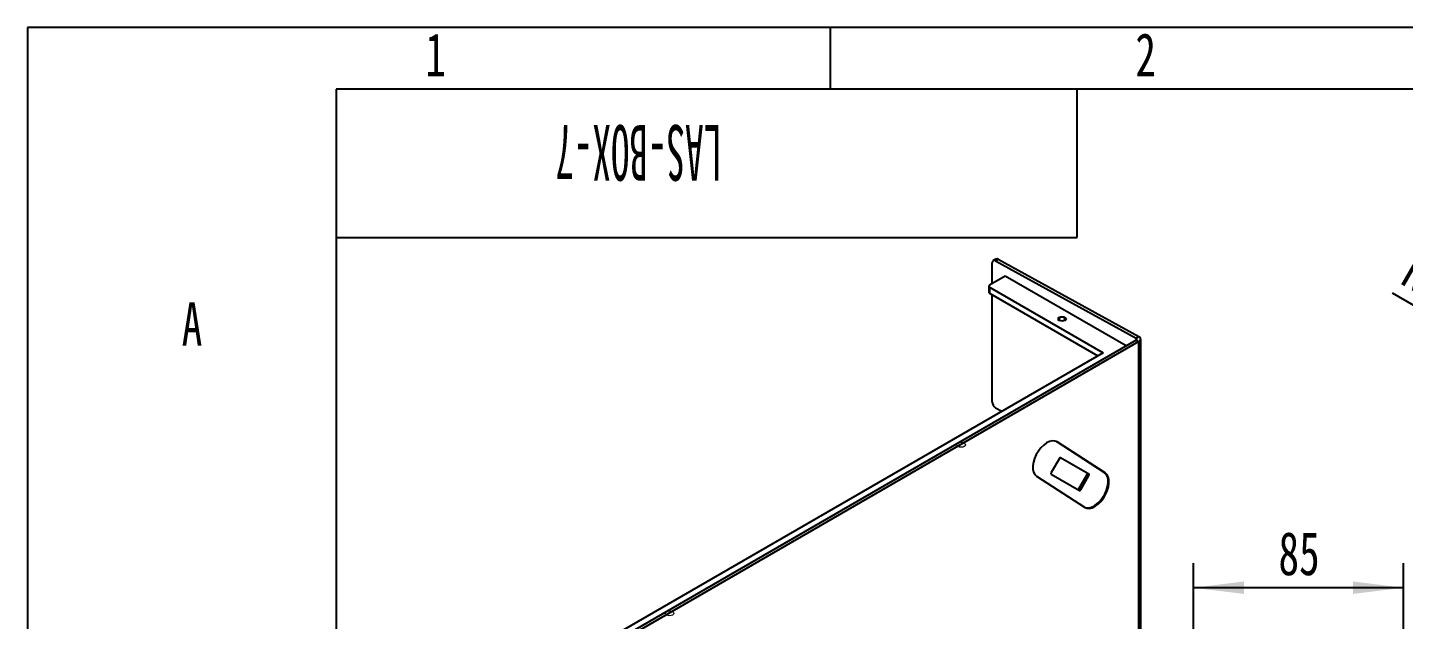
# Model space of a CAD drawing. Header units: millimetres. Extents: x 0 to 210, y 0 to 306.
# Drawn here: x 0 to 111.4, y 249.1 to 297 of the extents above; entities that cross this region are included whole.
import ezdxf

# ---------------------------------------------------------------- set-up
doc = ezdxf.new("R2010")
doc.units = ezdxf.units.MM
doc.layers.add('图框', color=7, linetype='Continuous')
doc.layers.add('图纸格式', color=7, linetype='Continuous')
doc.styles.add('SLDTEXTSTYLE5', font='TXT', dxfattribs={"width": 0.7})
doc.styles.add('SLDTEXTSTYLE6', font='TXT', dxfattribs={"width": 0.49})
doc.dimstyles.new('SLDDIMSTYLE1', dxfattribs={"dimtxt": 3.5, "dimasz": 4.08, "dimexe": 0, "dimexo": 0.0625, "dimgap": 0.875, "dimtad": 2, "dimlfac": 5, "dimrnd": 1e-09, "dimzin": 12, "dimdsep": 46, "dimtxsty": 'SLDTEXTSTYLE5', "dimsah": 1, "dimcen": 0.09, "dimadec": 0, "dimazin": 3, "dimtfac": 1, "dimtmove": 0, "dimatfit": 0, "dimfxl": 0, "dimfrac": 2, "dimtolj": 1, "dimtzin": 12, "dimarcsym": 0})
doc.dimstyles.new('SLDDIMSTYLE4', dxfattribs={"dimtxt": 3.5, "dimasz": 4.08, "dimexe": 0, "dimexo": 0.0625, "dimgap": 0.875, "dimtad": 2, "dimlfac": 5, "dimrnd": 1e-09, "dimzin": 4, "dimdsep": 46, "dimtxsty": 'SLDTEXTSTYLE5', "dimsah": 1, "dimcen": 0, "dimadec": 0, "dimazin": 1, "dimtfac": 1, "dimtofl": 0, "dimtmove": 0, "dimatfit": 3, "dimfxl": 0, "dimfrac": 2, "dimtolj": 1, "dimtzin": 12, "dimarcsym": 0})

# ---------------------------------------------------------------- blocks, each defined once
blk = doc.blocks.new('_D_6')
at = {"layer": '图纸格式'}
for p, q in [((94.42, 241.64), (94.42, 253.67)), ((111.42, 240.85), (111.42, 253.67)), ((111.42, 251.67), (94.42, 251.67))]:
    blk.add_line(p, q, dxfattribs=at)
for points in [[(94.42, 251.67), (98.5, 251.17), (98.5, 252.18)], [(111.42, 251.67), (107.34, 252.18), (107.34, 251.17)]]:
    blk.add_solid(points, dxfattribs=at)
at = {"layer": '图纸格式', "insert": (101.3, 256.19), "char_height": 3.5, "attachment_point": 1, "style": 'SLDTEXTSTYLE5'}
blk.add_mtext('85', dxfattribs=at)
blk = doc.blocks.new('_D_10')
at = {"layer": '图纸格式'}
for q in [(110.54, 275.5), (124.52, 267.43)]:
    blk.add_line((124.09, 267.68), q, dxfattribs=at)
blk.add_solid([(124.09, 267.68), (120.81, 270.16), (120.3, 269.28)], dxfattribs=at)
at = {"layer": '图纸格式', "insert": (112.78, 279.38), "char_height": 3.5, "attachment_point": 1, "rotation": 330, "style": 'SLDTEXTSTYLE5'}
blk.add_mtext('R2.50', dxfattribs=at)

msp = doc.modelspace()

# ---------------------------------------------------------------- linework, layer by layer
at = {"color": 7, "linetype": 'Continuous', "lineweight": 25}
for p, q in [((78.11481321, 276.27732418), (78.11481321, 277.95885581)), ((78.40980421, 278.26445495), (78.19767217, 278.14199373)), ((78.39080114, 278.12605176), (78.60293317, 278.24851297)), ((78.39080114, 278.12605176), (89.7820751, 271.86889953)), ((78.60293317, 278.24851297), (89.99420713, 271.99136074)), ((79.17547338, 276.88963027), (77.90268117, 276.15486297)), ((88.96874714, 271.23609367), (79.17547338, 276.88963027)), ((77.84410253, 276.07322216), (77.84410253, 275.58329767)), ((77.90268117, 275.99158134), (87.09506933, 270.68492862)), ((77.90268117, 275.99158134), (77.90268117, 275.50165686)), ((77.90268117, 275.50165686), (86.6707363, 270.43996637)), ((78.11481321, 266.72359763), (78.11481321, 275.37919564)), ((89.7820751, 271.86889953), (89.99420713, 271.99136074)), ((89.7820751, 271.86889953), (89.7820751, 271.7056179)), ((89.7820751, 271.7056179), (39.22364282, 242.51885621)), ((89.99420713, 271.58315669), (39.43577486, 242.39639499)), ((89.7820751, 271.7056179), (89.99420713, 271.58315669)), ((89.99420713, 210.7508662), (89.99420713, 271.58315669)), ((90.14065374, 210.95496823), (90.14065374, 271.78725871)), ((87.09506933, 270.68492862), (39.08222147, 242.96770152)), ((78.39765592, 266.23369969), (78.89106756, 265.94885921)), ((87.19356981, 261.00016394), (83.32375556, 263.50156331)), ((83.33476802, 263.49608088), (83.38180442, 263.46892734)), ((87.26428049, 260.95934354), (83.38180442, 263.46892734)), ((83.55670775, 262.12932083), (82.89470775, 260.98270319)), ((85.8028864, 260.94765773), (83.65562434, 262.1876487)), ((85.94430775, 260.86601692), (83.65670775, 262.1870496)), ((82.89470775, 260.86722689), (85.18230775, 259.54619421)), ((85.1408864, 259.68556379), (85.8028864, 260.83218142)), ((85.28230775, 259.60392298), (85.94430775, 260.75054061)), ((85.8028864, 260.94765773), (85.94430775, 260.86601692)), ((85.94430775, 260.75054061), (85.8028864, 260.83218142)), ((87.19356981, 261.00016394), (87.26428049, 260.95934354)), ((81.71615637, 260.69225946), (85.59863244, 258.18267566)), ((85.1408864, 259.68556379), (85.28230775, 259.60392298))]:
    msp.add_line(p, q, dxfattribs=at)
at = {"color": 7, "linetype": 'Continuous', "lineweight": 18, "flags": 128}
for points in [[(83.52418008, 273.56276721), (83.63772825, 273.6065663), (83.77166746, 273.62194649), (83.90560666, 273.6065663), (84.01915483, 273.56276721), (84.09502529, 273.49721725), (84.12166746, 273.41989579), (84.09502529, 273.34257434), (84.01915483, 273.27702437), (83.90560666, 273.23322529), (83.77166746, 273.21784509), (83.63772825, 273.23322529), (83.52418008, 273.27702437), (83.44830962, 273.34257434), (83.42166746, 273.41989579), (83.44830962, 273.49721725), (83.52418008, 273.56276721)], [(75.35694805, 263.37799017), (75.47049622, 263.42178925), (75.60443542, 263.43716945), (75.73837463, 263.42178925), (75.8519228, 263.37799017), (75.92779326, 263.3124402), (75.95443542, 263.23511875), (75.92779326, 263.15779729), (75.8519228, 263.09224733), (75.73837463, 263.04844824), (75.60443542, 263.03306805), (75.47049622, 263.04844824), (75.35694805, 263.09224733), (75.28107759, 263.15779729), (75.25443542, 263.23511875), (75.28107759, 263.3124402), (75.35694805, 263.37799017)], [(51.73958156, 249.7439747), (51.85312973, 249.78777379), (51.98706893, 249.80315398), (52.12100813, 249.78777379), (52.23455631, 249.7439747), (52.31042677, 249.67842474), (52.33706893, 249.60110328), (52.31042677, 249.52378183), (52.23455631, 249.45823186), (52.12100813, 249.41443278), (51.98706893, 249.39905258), (51.85312973, 249.41443278), (51.73958156, 249.45823186), (51.6637111, 249.52378183), (51.63706893, 249.60110328), (51.6637111, 249.67842474), (51.73958156, 249.7439747)]]:
    msp.add_lwpolyline(points, dxfattribs=at)
at = {"color": 7, "linetype": 'Continuous', "lineweight": 25, "flags": 128}
for points in [[(83.59489076, 273.31784478), (83.6759966, 273.28655972), (83.77166746, 273.27557386), (83.86733831, 273.28655972), (83.94844415, 273.31784478), (84.00263734, 273.36466618), (84.02166746, 273.41989579), (84.00263734, 273.4751254), (83.94844415, 273.52194681), (83.86733831, 273.55323187), (83.77166746, 273.56421772), (83.6759966, 273.55323187), (83.59489076, 273.52194681), (83.54069757, 273.4751254), (83.52166746, 273.41989579), (83.54069757, 273.36466618), (83.59489076, 273.31784478)], [(83.38180442, 263.46892734), (83.20020264, 263.54421029), (82.99013932, 263.55552616), (82.76079524, 263.50238038), (82.52219383, 263.3870957), (82.28476313, 263.21471059), (82.05887999, 262.99275912), (81.85441659, 262.73094164), (81.68030895, 262.44070081), (81.54416643, 262.13472156), (81.4519391, 261.82637665), (81.40765774, 261.52914223), (81.41325766, 261.25600888), (81.46849411, 261.01891382), (81.57095299, 260.82821926), (81.71615637, 260.69225946)], [(83.65670775, 262.1870496), (83.6459925, 262.19101855), (83.63376756, 262.19150688), (83.62050272, 262.18849584), (83.60670775, 262.18210114), (83.59291278, 262.17256851), (83.57964795, 262.1602643), (83.567423, 262.14566134), (83.55670775, 262.12932083)], [(82.89470775, 260.98270319), (82.88591397, 260.96525308), (82.8793796, 260.94736395), (82.87535576, 260.92972329), (82.87399707, 260.91300902), (82.87535576, 260.89786345), (82.8793796, 260.88486862), (82.88591397, 260.87452392), (82.89470775, 260.86722689)], [(85.58597062, 258.19086009), (85.70952354, 258.14821311), (85.91958686, 258.13689725), (86.14893094, 258.19004302), (86.38753235, 258.3053277), (86.62496305, 258.47771281), (86.85084619, 258.69966428), (87.0553096, 258.96148177), (87.22941723, 259.25172259), (87.36555975, 259.55770184), (87.45778708, 259.86604675), (87.50206844, 260.16328117), (87.49646852, 260.43641452), (87.44123207, 260.67350958), (87.33877319, 260.86420414), (87.19356981, 261.00016394)], [(85.59863244, 258.18267566), (85.78023422, 258.10739271), (85.99029754, 258.09607684), (86.21964162, 258.14922261), (86.45824302, 258.2645073), (86.69567373, 258.4368924), (86.92155687, 258.65884387), (87.12602027, 258.92066136), (87.3001279, 259.21090219), (87.43627043, 259.51688144), (87.52849775, 259.82522634), (87.57277911, 260.12246076), (87.5671792, 260.39559412), (87.51194275, 260.63268917), (87.40948386, 260.82338373), (87.26428049, 260.95934354)], [(85.8028864, 260.83218142), (85.81168018, 260.84963154), (85.81821454, 260.86752067), (85.82223839, 260.88516132), (85.82359707, 260.9018756), (85.82223839, 260.91702117), (85.81821454, 260.93001599), (85.81168018, 260.9403607), (85.8028864, 260.94765773)], [(85.94430775, 260.75054061), (85.95310153, 260.76799073), (85.9596359, 260.78587985), (85.96365974, 260.80352051), (85.96501843, 260.82023479), (85.96365974, 260.83538036), (85.9596359, 260.84837518), (85.95310153, 260.85871989), (85.94430775, 260.86601692)], [(85.04196981, 259.62723592), (85.05160165, 259.62386607), (85.06382659, 259.62337773), (85.07709143, 259.62638877), (85.0908864, 259.63278348), (85.10468136, 259.64231611), (85.1179462, 259.65462032), (85.13017114, 259.66922328), (85.1408864, 259.68556379)], [(85.18230775, 259.54619421), (85.193023, 259.54222526), (85.20524795, 259.54173692), (85.21851278, 259.54474796), (85.23230775, 259.55114267), (85.24610272, 259.5606753), (85.25936756, 259.57297951), (85.2715925, 259.58758247), (85.28230775, 259.60392298)]]:
    msp.add_lwpolyline(points, dxfattribs=at)
at = {"color": 7, "linetype": 'Continuous', "lineweight": 25}
for centre, radius, start, end in [((78.28603094, 277.98761179), 0.17361572, 52.8818702754, 189.5338387013), ((78.49227198, 278.0857094), 0.19685249, 55.7951846804, 114.7671668447), ((77.94419394, 275.59327894), 0.10058786, 185.6947992513, 245.6253417064), ((77.93366658, 276.07322216), 0.08732306, 110.7834207995, 249.2165792005), ((89.75108969, 271.78725871), 0.08732306, 290.7834207995, 69.2165792005), ((89.91674362, 271.78725871), 0.21830766, 290.7834207995, 69.2165792005), ((78.72889965, 266.75154198), 0.61472192, 182.6054784857, 237.39452166)]:
    msp.add_arc(centre, radius, start, end, dxfattribs=at)
at = {"layer": '图框'}
for p, q in [((210, 297), (0, 297)), ((0, 297), (0, 0)), ((65, 297), (65, 292))]:
    msp.add_line(p, q, dxfattribs=at)
at = {"layer": '图框', "lineweight": 25}
for p, q in [((205, 292), (25, 292)), ((25, 292), (25, 5)), ((85, 280), (85, 292)), ((25, 280), (85, 280))]:
    msp.add_line(p, q, dxfattribs=at)

# ---------------------------------------------------------------- texts
at = {"color": 7, "linetype": 'Continuous', "lineweight": 0, "char_height": 3.5, "attachment_point": 2, "style": 'SLDTEXTSTYLE5'}
for s, insert in [('1', (33.04444444, 296.54775852)), ('2', (90.54444444, 296.54775852))]:
    msp.add_mtext(s, dxfattribs=dict(at, insert=insert))
at = {"layer": '图框', "insert": (49.49480756, 284.60815616), "char_height": 4.5, "attachment_point": 2, "rotation": 180, "style": 'SLDTEXTSTYLE6'}
msp.add_mtext('LAS-BOX-7', dxfattribs=at)
at = {"layer": '图框', "insert": (13.32031252, 274.77069777), "char_height": 3.5, "attachment_point": 2, "style": 'SLDTEXTSTYLE5'}
msp.add_mtext('A', dxfattribs=at)

# ---------------------------------------------------------------- dimensions: what is measured, and where the dimension line sits
at = {"layer": '图纸格式'}
dim = msp.add_radius_dim(center=(124.52494397, 267.42896868), mpoint=(124.09193127, 267.67896868), dimstyle='SLDDIMSTYLE4', dxfattribs=at)
dim.commit()
dim.dimension.update_dxf_attribs({"geometry": '_D_10', "text_midpoint": (113.7009603, 273.67821434), "dimtype": 164})
dim = msp.add_linear_dim(base=(94.42080651, 251.67479457), p1=(111.42080651, 240.85016613), p2=(94.42080651, 241.64058668), dimstyle='SLDDIMSTYLE1', dxfattribs=at)
dim.commit()
dim.dimension.update_dxf_attribs({"geometry": '_D_6', "text_midpoint": (102.83408908, 251.67479457), "dimtype": 160})

doc.saveas('drawing.dxf')
